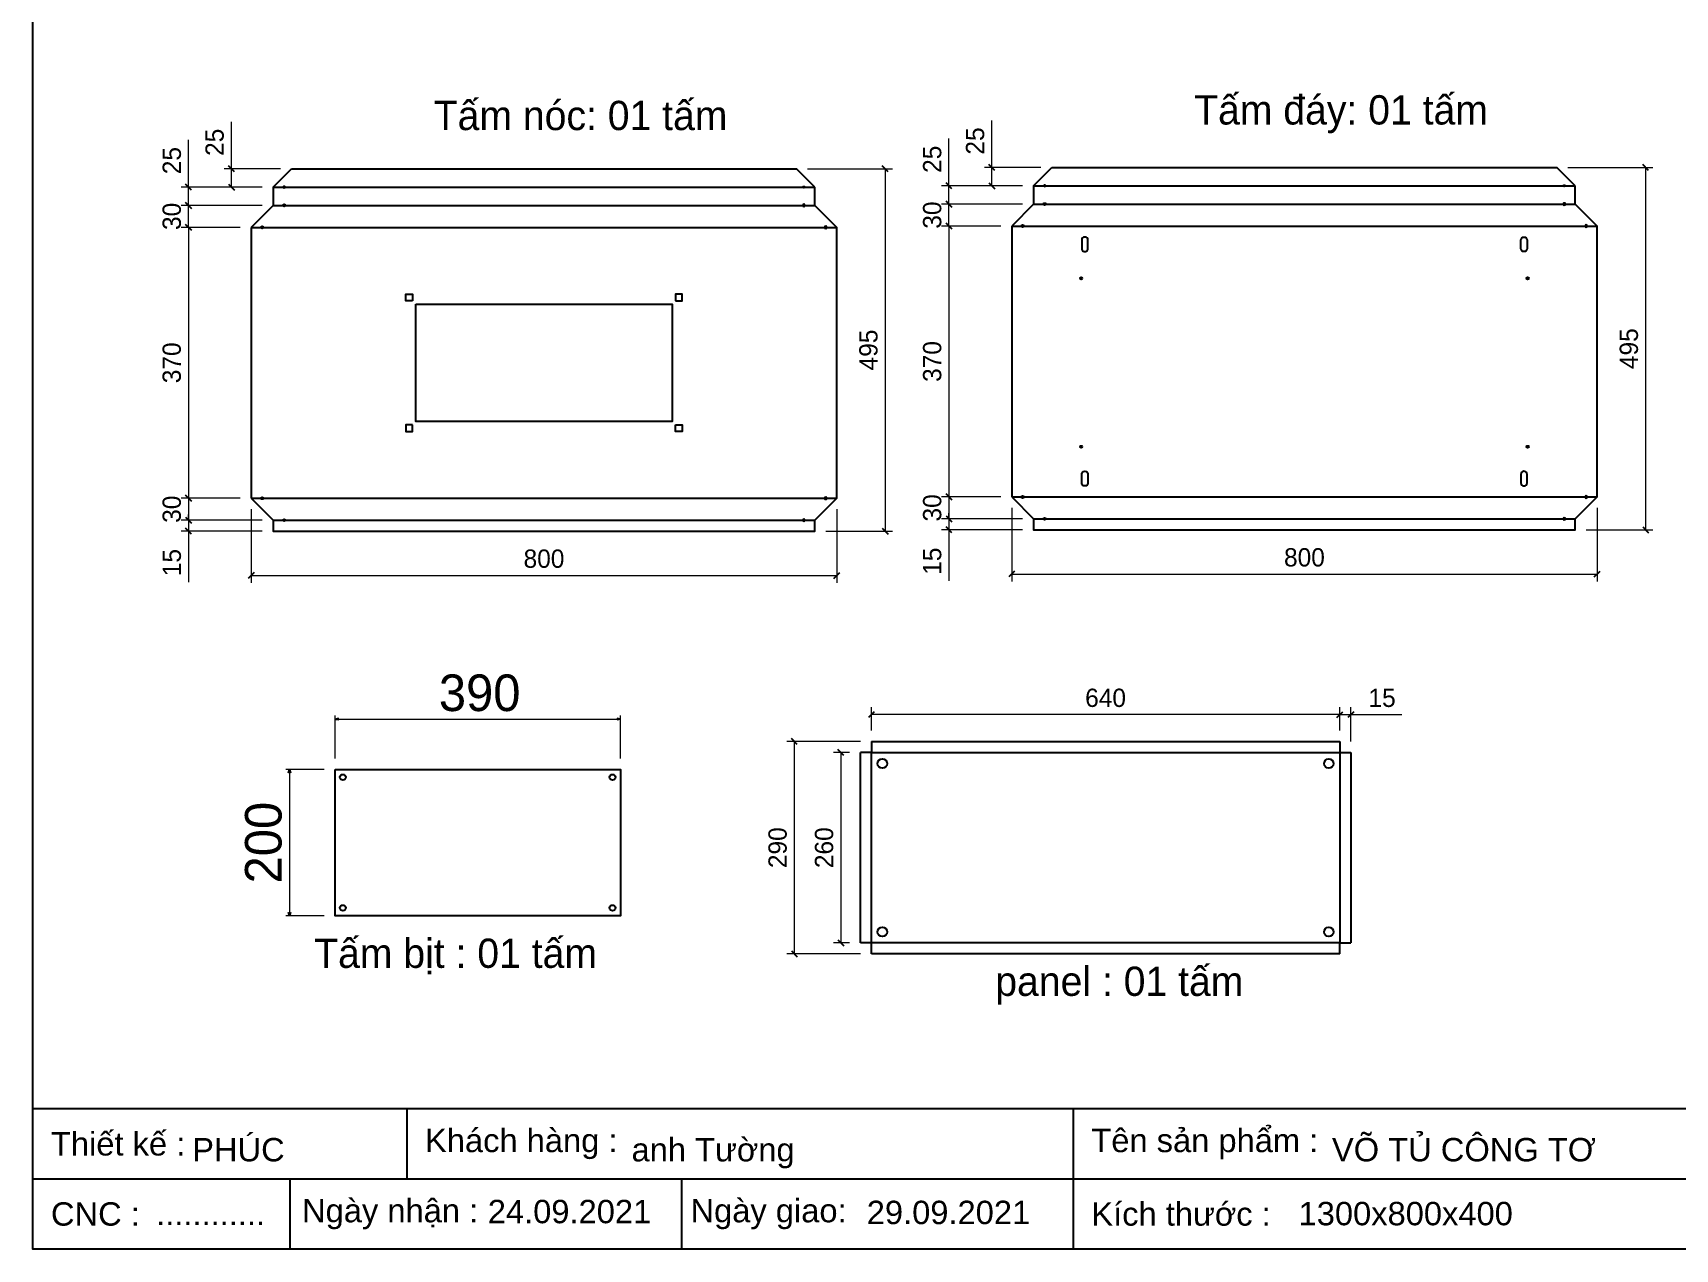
# Model space of a CAD drawing. Header units: millimetres. Extents: x 0 to 4744, y 0 to 3354.
# Drawn here: x 0 to 2244, y 0 to 1662 of the extents above; entities that cross this region are included whole.
import ezdxf

# ---------------------------------------------------------------- set-up
doc = ezdxf.new("R2010")
doc.units = ezdxf.units.MM
doc.layers.add('CNC', color=7, linetype='Continuous')
doc.layers.add('DIM', color=253, linetype='Continuous')
doc.styles.add('Arial', font='arial.ttf')
doc.dimstyles.new('CNC', dxfattribs={"dimtxt": 50, "dimasz": 5, "dimexe": 5, "dimexo": 15, "dimgap": 10, "dimtad": 1, "dimdec": 0, "dimtxsty": 'Standard', "dimblk": 'OPEN30', "dimcen": 10, "dimclrd": 5, "dimclre": 5, "dimclrt": 3, "dimazin": 3, "dimtfac": 1, "dimtdec": 0, "dimtmove": 0, "dimatfit": 3, "dimldrblk": 'ARCHTICK', "dimlwd": 9, "dimlwe": 9})
doc.dimstyles.new('Dim-25', dxfattribs={"dimtxt": 25, "dimasz": 8, "dimexe": 10, "dimexo": 15, "dimgap": 10, "dimtad": 1, "dimdec": 0, "dimtxsty": 'Standard', "dimblk": 'OBLIQUE', "dimcen": 10, "dimclrd": 5, "dimclre": 5, "dimclrt": 3, "dimazin": 3, "dimtfac": 1, "dimtdec": 0, "dimtmove": 0, "dimatfit": 3, "dimldrblk": 'OBLIQUE', "dimlwd": 9, "dimlwe": 9})

# ---------------------------------------------------------------- blocks, each defined once
blk = doc.blocks.new('*D26')
at = {"color": 0, "linetype": 'ByBlock', "lineweight": -2}
for p, q in [((302.4, 924.3), (294.4, 916.3)), ((1094.4, 916.3), (1102.4, 924.3))]:
    blk.add_line(p, q, dxfattribs=at)
at = {"layer": 'Defpoints', "color": 0, "transparency": 16777216}
for p in [(298.4, 1025.8), (1098.4, 1025.8), (1098.4, 920.3)]:
    blk.add_point(p, dxfattribs=at)
at = {"layer": 'DIM', "color": 5, "lineweight": 9, "transparency": 16777216}
for p, q in [((298.4, 1010.8), (298.4, 910.3)), ((1098.4, 1010.8), (1098.4, 910.3)), ((298.4, 920.3), (1098.4, 920.3))]:
    blk.add_line(p, q, dxfattribs=at)
at = {"layer": 'DIM', "color": 3, "transparency": 16777216, "insert": (698.4, 943.1), "char_height": 25, "attachment_point": 5}
blk.add_mtext('800', dxfattribs=at)
blk = doc.blocks.new('_Oblique')
at = {"color": 0, "linetype": 'ByBlock', "lineweight": -2}
blk.add_line((-0.5, -0.5), (0.5, 0.5), dxfattribs=at)
blk = doc.blocks.new('*D27')
at = {"color": 0, "linetype": 'ByBlock', "lineweight": -2}
for p, q in [((216.7, 1391.8), (208.7, 1399.8)), ((208.7, 1029.8), (216.7, 1021.8))]:
    blk.add_line(p, q, dxfattribs=at)
at = {"layer": 'Defpoints', "color": 0, "transparency": 16777216}
for p in [(298.4, 1395.8), (212.7, 1025.8), (298.4, 1025.8)]:
    blk.add_point(p, dxfattribs=at)
at = {"layer": 'DIM', "color": 5, "lineweight": 9, "transparency": 16777216}
for p, q in [((283.4, 1395.8), (202.7, 1395.8)), ((212.7, 1395.8), (212.7, 1025.8)), ((283.4, 1025.8), (202.7, 1025.8))]:
    blk.add_line(p, q, dxfattribs=at)
at = {"layer": 'DIM', "color": 3, "transparency": 16777216, "insert": (189.9, 1210.8), "char_height": 25, "attachment_point": 5, "rotation": 90}
blk.add_mtext('370', dxfattribs=at)
blk = doc.blocks.new('*D28')
at = {"color": 0, "linetype": 'ByBlock', "lineweight": -2}
for p, q in [((216.7, 1021.8), (208.7, 1029.8)), ((208.7, 999.8), (216.7, 991.8))]:
    blk.add_line(p, q, dxfattribs=at)
at = {"layer": 'Defpoints', "color": 0, "transparency": 16777216}
for p in [(298.4, 1025.8), (212.7, 995.8), (328.4, 995.8)]:
    blk.add_point(p, dxfattribs=at)
at = {"layer": 'DIM', "color": 5, "lineweight": 9, "transparency": 16777216}
for p, q in [((283.4, 1025.8), (202.7, 1025.8)), ((212.7, 1025.8), (212.7, 995.8)), ((313.4, 995.8), (202.7, 995.8))]:
    blk.add_line(p, q, dxfattribs=at)
at = {"layer": 'DIM', "color": 3, "transparency": 16777216, "insert": (189.9, 1010.8), "char_height": 25, "attachment_point": 5, "rotation": 90}
blk.add_mtext('30', dxfattribs=at)
blk = doc.blocks.new('*D29')
at = {"color": 0, "linetype": 'ByBlock', "lineweight": -2}
for p, q in [((208.7, 999.8), (216.7, 991.8)), ((216.7, 976.8), (208.7, 984.8))]:
    blk.add_line(p, q, dxfattribs=at)
at = {"layer": 'Defpoints', "color": 0, "transparency": 16777216}
for p in [(328.4, 995.8), (212.7, 980.8), (328.4, 980.8)]:
    blk.add_point(p, dxfattribs=at)
at = {"layer": 'DIM', "color": 5, "lineweight": 9, "transparency": 16777216}
for p, q in [((313.4, 995.8), (202.7, 995.8)), ((212.7, 995.8), (212.7, 1003.8)), ((212.7, 995.8), (212.7, 980.8)), ((313.4, 980.8), (202.7, 980.8)), ((212.7, 980.8), (212.7, 911.1))]:
    blk.add_line(p, q, dxfattribs=at)
at = {"layer": 'DIM', "color": 3, "transparency": 16777216, "insert": (190, 937.9), "char_height": 25, "attachment_point": 5, "rotation": 90}
blk.add_mtext('15', dxfattribs=at)
blk = doc.blocks.new('*D30')
at = {"color": 0, "linetype": 'ByBlock', "lineweight": -2}
for p, q in [((1168.6, 1471.8), (1160.6, 1479.8)), ((1160.6, 984.8), (1168.6, 976.8))]:
    blk.add_line(p, q, dxfattribs=at)
at = {"layer": 'Defpoints', "color": 0, "transparency": 16777216}
for p in [(1043.4, 1475.8), (1068.4, 980.8), (1164.6, 980.8)]:
    blk.add_point(p, dxfattribs=at)
at = {"layer": 'DIM', "color": 5, "lineweight": 9, "transparency": 16777216}
for p, q in [((1058.4, 1475.8), (1174.6, 1475.8)), ((1164.6, 1475.8), (1164.6, 980.8)), ((1083.4, 980.8), (1174.6, 980.8))]:
    blk.add_line(p, q, dxfattribs=at)
at = {"layer": 'DIM', "color": 3, "transparency": 16777216, "insert": (1141.8, 1228.3), "char_height": 25, "attachment_point": 5, "rotation": 90}
blk.add_mtext('495', dxfattribs=at)
blk = doc.blocks.new('*D31')
at = {"color": 0, "linetype": 'ByBlock', "lineweight": -2}
for p, q in [((216.7, 1421.8), (208.7, 1429.8)), ((208.7, 1399.8), (216.7, 1391.8))]:
    blk.add_line(p, q, dxfattribs=at)
at = {"layer": 'Defpoints', "color": 0, "transparency": 16777216}
for p in [(212.7, 1425.8), (328.4, 1425.8), (298.4, 1395.8)]:
    blk.add_point(p, dxfattribs=at)
at = {"layer": 'DIM', "color": 5, "lineweight": 9, "transparency": 16777216}
for p, q in [((313.4, 1425.8), (202.7, 1425.8)), ((212.7, 1395.8), (212.7, 1425.8)), ((283.4, 1395.8), (202.7, 1395.8))]:
    blk.add_line(p, q, dxfattribs=at)
at = {"layer": 'DIM', "color": 3, "transparency": 16777216, "insert": (189.9, 1410.8), "char_height": 25, "attachment_point": 5, "rotation": 90}
blk.add_mtext('30', dxfattribs=at)
blk = doc.blocks.new('f3daunguoc')
at = {"layer": 'CNC', "color": 2, "lineweight": -3}
blk.add_circle((0, 0), 1.5, dxfattribs=at)
blk = doc.blocks.new('f2dauxuoi')
at = {"layer": 'CNC', "color": 2, "lineweight": -3}
blk.add_circle((0, 0), 1, dxfattribs=at)
blk = doc.blocks.new('*D32')
at = {"color": 0, "linetype": 'ByBlock', "lineweight": -2}
for p, q in [((216.7, 1446.8), (208.7, 1454.8)), ((208.7, 1429.8), (216.7, 1421.8))]:
    blk.add_line(p, q, dxfattribs=at)
at = {"layer": 'Defpoints', "color": 0, "transparency": 16777216}
for p in [(212.7, 1450.8), (328.4, 1450.8), (328.4, 1425.8)]:
    blk.add_point(p, dxfattribs=at)
at = {"layer": 'DIM', "color": 5, "lineweight": 9, "transparency": 16777216}
for p, q in [((212.7, 1450.8), (212.7, 1515.2)), ((313.4, 1450.8), (202.7, 1450.8)), ((212.7, 1425.8), (212.7, 1450.8)), ((313.4, 1425.8), (202.7, 1425.8))]:
    blk.add_line(p, q, dxfattribs=at)
at = {"layer": 'DIM', "color": 3, "transparency": 16777216, "insert": (190, 1487), "char_height": 25, "attachment_point": 5, "rotation": 90}
blk.add_mtext('25', dxfattribs=at)
blk = doc.blocks.new('*D33')
at = {"color": 0, "linetype": 'ByBlock', "lineweight": -2}
for p, q in [((275.3, 1471.8), (267.3, 1479.8)), ((267.3, 1454.8), (275.3, 1446.8))]:
    blk.add_line(p, q, dxfattribs=at)
at = {"layer": 'Defpoints', "color": 0, "transparency": 16777216}
for p in [(271.3, 1475.8), (353.4, 1475.8), (328.4, 1450.8)]:
    blk.add_point(p, dxfattribs=at)
at = {"layer": 'DIM', "color": 5, "lineweight": 9, "transparency": 16777216}
for p, q in [((271.3, 1475.8), (271.3, 1540.2)), ((338.4, 1475.8), (261.3, 1475.8)), ((271.3, 1450.8), (271.3, 1475.8)), ((313.4, 1450.8), (261.3, 1450.8))]:
    blk.add_line(p, q, dxfattribs=at)
at = {"layer": 'DIM', "color": 3, "transparency": 16777216, "insert": (248.5, 1512), "char_height": 25, "attachment_point": 5, "rotation": 90}
blk.add_mtext('25', dxfattribs=at)
blk = doc.blocks.new('*D34')
at = {"color": 0, "linetype": 'ByBlock', "lineweight": -2}
for p, q in [((1341.4, 926.2), (1333.4, 918.2)), ((2133.4, 918.2), (2141.4, 926.2))]:
    blk.add_line(p, q, dxfattribs=at)
at = {"layer": 'Defpoints', "color": 0, "transparency": 16777216}
for p in [(1337.4, 1027.6), (2137.4, 1027.6), (2137.4, 922.2)]:
    blk.add_point(p, dxfattribs=at)
at = {"layer": 'DIM', "color": 5, "lineweight": 9, "transparency": 16777216}
for p, q in [((1337.4, 1012.6), (1337.4, 912.2)), ((2137.4, 1012.6), (2137.4, 912.2)), ((1337.4, 922.2), (2137.4, 922.2))]:
    blk.add_line(p, q, dxfattribs=at)
at = {"layer": 'DIM', "color": 3, "transparency": 16777216, "insert": (1737.4, 944.9), "char_height": 25, "attachment_point": 5}
blk.add_mtext('800', dxfattribs=at)
blk = doc.blocks.new('*D35')
at = {"color": 0, "linetype": 'ByBlock', "lineweight": -2}
for p, q in [((1255.7, 1393.6), (1247.7, 1401.6)), ((1247.7, 1031.6), (1255.7, 1023.6))]:
    blk.add_line(p, q, dxfattribs=at)
at = {"layer": 'Defpoints', "color": 0, "transparency": 16777216}
for p in [(1337.4, 1397.6), (1251.7, 1027.6), (1337.4, 1027.6)]:
    blk.add_point(p, dxfattribs=at)
at = {"layer": 'DIM', "color": 5, "lineweight": 9, "transparency": 16777216}
for p, q in [((1322.4, 1397.6), (1241.7, 1397.6)), ((1251.7, 1397.6), (1251.7, 1027.6)), ((1322.4, 1027.6), (1241.7, 1027.6))]:
    blk.add_line(p, q, dxfattribs=at)
at = {"layer": 'DIM', "color": 3, "transparency": 16777216, "insert": (1228.9, 1212.6), "char_height": 25, "attachment_point": 5, "rotation": 90}
blk.add_mtext('370', dxfattribs=at)
blk = doc.blocks.new('*D36')
at = {"color": 0, "linetype": 'ByBlock', "lineweight": -2}
for p, q in [((1255.7, 1023.6), (1247.7, 1031.6)), ((1247.7, 1001.6), (1255.7, 993.6))]:
    blk.add_line(p, q, dxfattribs=at)
at = {"layer": 'Defpoints', "color": 0, "transparency": 16777216}
for p in [(1337.4, 1027.6), (1251.7, 997.6), (1367.4, 997.6)]:
    blk.add_point(p, dxfattribs=at)
at = {"layer": 'DIM', "color": 5, "lineweight": 9, "transparency": 16777216}
for p, q in [((1322.4, 1027.6), (1241.7, 1027.6)), ((1251.7, 1027.6), (1251.7, 997.6)), ((1352.4, 997.6), (1241.7, 997.6))]:
    blk.add_line(p, q, dxfattribs=at)
at = {"layer": 'DIM', "color": 3, "transparency": 16777216, "insert": (1228.9, 1012.6), "char_height": 25, "attachment_point": 5, "rotation": 90}
blk.add_mtext('30', dxfattribs=at)
blk = doc.blocks.new('*D37')
at = {"color": 0, "linetype": 'ByBlock', "lineweight": -2}
for p, q in [((1247.7, 1001.6), (1255.7, 993.6)), ((1255.7, 978.6), (1247.7, 986.6))]:
    blk.add_line(p, q, dxfattribs=at)
at = {"layer": 'Defpoints', "color": 0, "transparency": 16777216}
for p in [(1367.4, 997.6), (1251.7, 982.6), (1367.4, 982.6)]:
    blk.add_point(p, dxfattribs=at)
at = {"layer": 'DIM', "color": 5, "lineweight": 9, "transparency": 16777216}
for p, q in [((1352.4, 997.6), (1241.7, 997.6)), ((1251.7, 997.6), (1251.7, 1005.6)), ((1251.7, 997.6), (1251.7, 982.6)), ((1352.4, 982.6), (1241.7, 982.6)), ((1251.7, 982.6), (1251.7, 913))]:
    blk.add_line(p, q, dxfattribs=at)
at = {"layer": 'DIM', "color": 3, "transparency": 16777216, "insert": (1228.9, 939.8), "char_height": 25, "attachment_point": 5, "rotation": 90}
blk.add_mtext('15', dxfattribs=at)
blk = doc.blocks.new('*D38')
at = {"color": 0, "linetype": 'ByBlock', "lineweight": -2}
for p, q in [((2207.6, 1473.6), (2199.6, 1481.6)), ((2199.6, 986.6), (2207.6, 978.6))]:
    blk.add_line(p, q, dxfattribs=at)
at = {"layer": 'Defpoints', "color": 0, "transparency": 16777216}
for p in [(2082.4, 1477.6), (2107.4, 982.6), (2203.6, 982.6)]:
    blk.add_point(p, dxfattribs=at)
at = {"layer": 'DIM', "color": 5, "lineweight": 9, "transparency": 16777216}
for p, q in [((2097.4, 1477.6), (2213.6, 1477.6)), ((2203.6, 1477.6), (2203.6, 982.6)), ((2122.4, 982.6), (2213.6, 982.6))]:
    blk.add_line(p, q, dxfattribs=at)
at = {"layer": 'DIM', "color": 3, "transparency": 16777216, "insert": (2180.8, 1230.1), "char_height": 25, "attachment_point": 5, "rotation": 90}
blk.add_mtext('495', dxfattribs=at)
blk = doc.blocks.new('*D39')
at = {"color": 0, "linetype": 'ByBlock', "lineweight": -2}
for p, q in [((1255.7, 1423.6), (1247.7, 1431.6)), ((1247.7, 1401.6), (1255.7, 1393.6))]:
    blk.add_line(p, q, dxfattribs=at)
at = {"layer": 'Defpoints', "color": 0, "transparency": 16777216}
for p in [(1251.7, 1427.6), (1367.4, 1427.6), (1337.4, 1397.6)]:
    blk.add_point(p, dxfattribs=at)
at = {"layer": 'DIM', "color": 5, "lineweight": 9, "transparency": 16777216}
for p, q in [((1352.4, 1427.6), (1241.7, 1427.6)), ((1251.7, 1397.6), (1251.7, 1427.6)), ((1322.4, 1397.6), (1241.7, 1397.6))]:
    blk.add_line(p, q, dxfattribs=at)
at = {"layer": 'DIM', "color": 3, "transparency": 16777216, "insert": (1228.9, 1412.6), "char_height": 25, "attachment_point": 5, "rotation": 90}
blk.add_mtext('30', dxfattribs=at)
blk = doc.blocks.new('*D40')
at = {"color": 0, "linetype": 'ByBlock', "lineweight": -2}
for p, q in [((1255.7, 1448.6), (1247.7, 1456.6)), ((1247.7, 1431.6), (1255.7, 1423.6))]:
    blk.add_line(p, q, dxfattribs=at)
at = {"layer": 'Defpoints', "color": 0, "transparency": 16777216}
for p in [(1251.7, 1452.6), (1367.4, 1452.6), (1367.4, 1427.6)]:
    blk.add_point(p, dxfattribs=at)
at = {"layer": 'DIM', "color": 5, "lineweight": 9, "transparency": 16777216}
for p, q in [((1251.7, 1452.6), (1251.7, 1517)), ((1352.4, 1452.6), (1241.7, 1452.6)), ((1251.7, 1427.6), (1251.7, 1452.6)), ((1352.4, 1427.6), (1241.7, 1427.6))]:
    blk.add_line(p, q, dxfattribs=at)
at = {"layer": 'DIM', "color": 3, "transparency": 16777216, "insert": (1228.9, 1488.8), "char_height": 25, "attachment_point": 5, "rotation": 90}
blk.add_mtext('25', dxfattribs=at)
blk = doc.blocks.new('*D41')
at = {"color": 0, "linetype": 'ByBlock', "lineweight": -2}
for p, q in [((1314.2, 1473.6), (1306.2, 1481.6)), ((1306.2, 1456.6), (1314.2, 1448.6))]:
    blk.add_line(p, q, dxfattribs=at)
at = {"layer": 'Defpoints', "color": 0, "transparency": 16777216}
for p in [(1310.2, 1477.6), (1392.4, 1477.6), (1367.4, 1452.6)]:
    blk.add_point(p, dxfattribs=at)
at = {"layer": 'DIM', "color": 5, "lineweight": 9, "transparency": 16777216}
for p, q in [((1310.2, 1477.6), (1310.2, 1542)), ((1377.4, 1477.6), (1300.2, 1477.6)), ((1310.2, 1452.6), (1310.2, 1477.6)), ((1352.4, 1452.6), (1300.2, 1452.6))]:
    blk.add_line(p, q, dxfattribs=at)
at = {"layer": 'DIM', "color": 3, "transparency": 16777216, "insert": (1287.5, 1513.8), "char_height": 25, "attachment_point": 5, "rotation": 90}
blk.add_mtext('25', dxfattribs=at)
blk = doc.blocks.new('ovan8.5x20')
at = {"layer": 'CNC', "color": 2, "lineweight": -3}
for p, q in [((5.7, 4.2), (-5.8, 4.2)), ((-5.8, -4.2), (5.7, -4.2))]:
    blk.add_line(p, q, dxfattribs=at)
for centre, start, end in [((-5.8, 0), 90, 270), ((5.7, 0), 270, 90)]:
    blk.add_arc(centre, 4.25, start, end, dxfattribs=at)
blk = doc.blocks.new('*D50')
at = {"color": 5, "lineweight": 9, "ltscale": 3, "transparency": 16777216}
for p, q in [((412.9, 670.3), (412.9, 729.2)), ((417.9, 724.2), (797.9, 724.2)), ((802.9, 670.3), (802.9, 729.2))]:
    blk.add_line(p, q, dxfattribs=at)
at = {"color": 0, "linetype": 'ByBlock', "lineweight": -2}
for p, q in [((412.9, 724.2), (417.9, 725.5)), ((417.9, 722.9), (412.9, 724.2)), ((412.9, 724.2), (417.9, 724.2)), ((797.9, 725.5), (802.9, 724.2)), ((802.9, 724.2), (797.9, 722.9)), ((802.9, 724.2), (797.9, 724.2))]:
    blk.add_line(p, q, dxfattribs=at)
at = {"layer": 'Defpoints', "color": 0, "ltscale": 3, "transparency": 16777216}
for p in [(802.9, 724.2), (412.9, 655.3), (802.9, 655.3)]:
    blk.add_point(p, dxfattribs=at)
at = {"color": 3, "ltscale": 3, "transparency": 16777216, "insert": (610.5, 759.7), "char_height": 50, "attachment_point": 5}
blk.add_mtext('390', dxfattribs=at)
blk = doc.blocks.new('_ArchTick')
at = {"color": 0, "const_width": 0.15}
blk.add_lwpolyline([(-0.5, -0.5), (0.5, 0.5)], dxfattribs=at)
blk = doc.blocks.new('_Open30')
at = {"color": 0, "linetype": 'ByBlock', "lineweight": -2}
for p, q in [((-1, 0.27), (0, 0)), ((0, 0), (-1, -0.27)), ((0, 0), (-1, 0))]:
    blk.add_line(p, q, dxfattribs=at)
blk = doc.blocks.new('*D51')
at = {"color": 5, "lineweight": 9, "ltscale": 3, "transparency": 16777216}
for p, q in [((397.9, 655.3), (345.7, 655.3)), ((350.7, 650.3), (350.7, 460.3)), ((397.9, 455.3), (345.7, 455.3))]:
    blk.add_line(p, q, dxfattribs=at)
at = {"color": 0, "linetype": 'ByBlock', "lineweight": -2}
for p, q in [((349.4, 650.3), (350.7, 655.3)), ((350.7, 655.3), (352.1, 650.3)), ((350.7, 655.3), (350.7, 650.3)), ((350.7, 455.3), (349.4, 460.3)), ((352.1, 460.3), (350.7, 455.3)), ((350.7, 455.3), (350.7, 460.3))]:
    blk.add_line(p, q, dxfattribs=at)
at = {"layer": 'Defpoints', "color": 0, "ltscale": 3, "transparency": 16777216}
for p in [(412.9, 655.3), (350.7, 455.3), (412.9, 455.3)]:
    blk.add_point(p, dxfattribs=at)
at = {"color": 3, "ltscale": 3, "transparency": 16777216, "insert": (315.2, 555.3), "char_height": 50, "attachment_point": 5, "rotation": 90}
blk.add_mtext('200', dxfattribs=at)
blk = doc.blocks.new('KHUNG CHUẨN')
at = {"color": 7}
for p, q in [((19889.2, -28535.2), (16919.2, -28535.2)), ((17239.2, -28535.2), (17239.2, -28595.2)), ((17809.2, -28535.2), (17809.2, -28655.2)), ((18939.2, -28595.2), (16919.2, -28595.2)), ((17139.2, -28595.2), (17139.2, -28655.2)), ((17474.2, -28595.2), (17474.2, -28655.2))]:
    blk.add_line(p, q, dxfattribs=at)
blk.add_lwpolyline([(16919.2, -26555.2), (19889.2, -26555.2), (19889.2, -28655.2), (16919.2, -28655.2)], close=True, dxfattribs=at)
at = {"color": 2, "char_height": 20, "attachment_point": 4, "style": 'Arial'}
for s, insert, width in [('  Thiết kế :', (16919.2, -28565.2), 917.634), ('  Khách hàng :', (17239.2, -28565.2), 917.634), ('  Tên sản phẩm :', (17809.2, -28565.2), 917.634), ('  CNC :', (16919.2, -28625.2), 917.634), ('  Ngày nhận :', (17134, -28625.2), 556.651), ('  Ngày giao:', (17466.3, -28625.2), 556.651), ('  Kích thước :', (17809.2, -28625.2), 917.634)]:
    blk.add_mtext(s, dxfattribs=dict(at, insert=insert, width=width))
at = {"color": 3, "style": 'Arial'}
for tag, p in [('#01', (17055.6, -28580.1)), ('#02', (17431.4, -28580.1)), ('#03', (18030.6, -28580.1)), ('#08', (18751.7, -28580.1)), ('#10', (19064.8, -28580.1)), ('#04', (17024.8, -28634.6)), ('#05', (17308.5, -28633)), ('#06', (17632.7, -28633.7)), ('#07', (18002, -28634.7)), ('#09', (18753.8, -28632.6)), ('#11', (19060.3, -28625.7)), ('#12', (19806.5, -28628.9))]:
    blk.add_attdef(tag, p, '', height=20, dxfattribs=at)
blk = doc.blocks.new('*D71')
at = {"color": 5, "lineweight": 9, "ltscale": 3, "transparency": 16777216}
for p, q in [((1785.7, 730.2), (1777.7, 730.2)), ((1785.7, 708.4), (1785.7, 740.2)), ((1785.7, 730.2), (1800.7, 730.2)), ((1800.7, 693.4), (1800.7, 740.2)), ((1800.7, 730.2), (1870.3, 730.2))]:
    blk.add_line(p, q, dxfattribs=at)
at = {"color": 0, "linetype": 'ByBlock', "lineweight": -2}
for p, q in [((1781.7, 726.2), (1789.7, 734.2)), ((1804.7, 734.2), (1796.7, 726.2))]:
    blk.add_line(p, q, dxfattribs=at)
at = {"layer": 'Defpoints', "color": 0, "ltscale": 3, "transparency": 16777216}
for p in [(1800.7, 730.2), (1785.7, 693.4), (1800.7, 678.4)]:
    blk.add_point(p, dxfattribs=at)
at = {"color": 3, "ltscale": 3, "transparency": 16777216, "insert": (1843.5, 753), "char_height": 25, "attachment_point": 5}
blk.add_mtext('15', dxfattribs=at)
blk = doc.blocks.new('*D72')
at = {"color": 0, "linetype": 'ByBlock', "lineweight": -2}
for p, q in [((1149.7, 734.2), (1141.7, 726.2)), ((1781.7, 726.2), (1789.7, 734.2))]:
    blk.add_line(p, q, dxfattribs=at)
at = {"color": 5, "lineweight": 9, "ltscale": 3, "transparency": 16777216}
for p, q in [((1145.7, 708.4), (1145.7, 740.2)), ((1785.7, 730.2), (1145.7, 730.2)), ((1785.7, 708.4), (1785.7, 740.2))]:
    blk.add_line(p, q, dxfattribs=at)
at = {"layer": 'Defpoints', "color": 0, "ltscale": 3, "transparency": 16777216}
for p in [(1145.7, 730.2), (1145.7, 693.4), (1785.7, 693.4)]:
    blk.add_point(p, dxfattribs=at)
at = {"color": 3, "ltscale": 3, "transparency": 16777216, "insert": (1465.7, 753), "char_height": 25, "attachment_point": 5}
blk.add_mtext('640', dxfattribs=at)
blk = doc.blocks.new('*D73')
at = {"color": 0, "linetype": 'ByBlock', "lineweight": -2}
for p, q in [((1044.4, 689.4), (1036.4, 697.4)), ((1036.4, 407.4), (1044.4, 399.4))]:
    blk.add_line(p, q, dxfattribs=at)
at = {"color": 5, "lineweight": 9, "ltscale": 3, "transparency": 16777216}
for p, q in [((1130.7, 693.4), (1030.4, 693.4)), ((1040.4, 693.4), (1040.4, 403.4)), ((1130.7, 403.4), (1030.4, 403.4))]:
    blk.add_line(p, q, dxfattribs=at)
at = {"layer": 'Defpoints', "color": 0, "ltscale": 3, "transparency": 16777216}
for p in [(1145.7, 693.4), (1040.4, 403.4), (1145.7, 403.4)]:
    blk.add_point(p, dxfattribs=at)
at = {"color": 3, "ltscale": 3, "transparency": 16777216, "insert": (1017.7, 548.4), "char_height": 25, "attachment_point": 5, "rotation": 90}
blk.add_mtext('290', dxfattribs=at)
blk = doc.blocks.new('*D74')
at = {"color": 5, "lineweight": 9, "ltscale": 3, "transparency": 16777216}
for p, q in [((1115.7, 678.4), (1093.9, 678.4)), ((1103.9, 678.4), (1103.9, 418.4)), ((1115.7, 418.4), (1093.9, 418.4))]:
    blk.add_line(p, q, dxfattribs=at)
at = {"color": 0, "linetype": 'ByBlock', "lineweight": -2}
for p, q in [((1107.9, 674.4), (1099.9, 682.4)), ((1099.9, 422.4), (1107.9, 414.4))]:
    blk.add_line(p, q, dxfattribs=at)
at = {"layer": 'Defpoints', "color": 0, "ltscale": 3, "transparency": 16777216}
for p in [(1130.7, 678.4), (1103.9, 418.4), (1130.7, 418.4)]:
    blk.add_point(p, dxfattribs=at)
at = {"color": 3, "ltscale": 3, "transparency": 16777216, "insert": (1081.2, 548.4), "char_height": 25, "attachment_point": 5, "rotation": 90}
blk.add_mtext('260', dxfattribs=at)

msp = doc.modelspace()

# ---------------------------------------------------------------- linework, layer by layer
at = {"color": 7}
for p, q in [((328.4, 1450.8), (353.4, 1475.8)), ((353.4, 1475.8), (1043.4, 1475.8)), ((1068.4, 1450.8), (1043.4, 1475.8)), ((1367.4, 1452.6), (1392.4, 1477.6)), ((1392.4, 1477.6), (2082.4, 1477.6)), ((2107.4, 1452.6), (2082.4, 1477.6)), ((328.4, 1450.8), (1068.4, 1450.8)), ((1367.4, 1452.6), (2107.4, 1452.6)), ((328.4, 1425.8), (298.4, 1395.8)), ((328.4, 1425.8), (1068.4, 1425.8)), ((1068.4, 1425.8), (1098.4, 1395.8)), ((1367.4, 1427.6), (1337.4, 1397.6)), ((1367.4, 1427.6), (2107.4, 1427.6)), ((2107.4, 1427.6), (2137.4, 1397.6)), ((298.4, 1395.8), (1098.4, 1395.8)), ((1337.4, 1397.6), (2137.4, 1397.6)), ((298.4, 1025.8), (1098.4, 1025.8)), ((298.4, 1025.8), (328.4, 995.8)), ((1098.4, 1025.8), (1068.4, 995.8)), ((1337.4, 1027.6), (2137.4, 1027.6)), ((1337.4, 1027.6), (1367.4, 997.6)), ((2137.4, 1027.6), (2107.4, 997.6)), ((328.4, 995.8), (1068.4, 995.8)), ((1367.4, 997.6), (2107.4, 997.6))]:
    msp.add_line(p, q, dxfattribs=at)
for points in [[(328.4, 1450.8), (328.4, 1425.8)], [(1068.4, 1425.8), (1068.4, 1450.8)], [(1367.4, 1452.6), (1367.4, 1427.6)], [(2107.4, 1427.6), (2107.4, 1452.6)], [(298.4, 1395.8), (298.4, 1025.8)], [(1098.4, 1025.8), (1098.4, 1395.8)], [(1337.4, 1397.6), (1337.4, 1027.6)], [(2137.4, 1027.6), (2137.4, 1397.6)], [(328.4, 995.8), (328.4, 980.8), (1068.4, 980.8), (1068.4, 995.8)], [(1367.4, 997.6), (1367.4, 982.6), (2107.4, 982.6), (2107.4, 997.6)]]:
    msp.add_lwpolyline(points, dxfattribs=at)
at = {"color": 2}
for points in [[(518.7, 1295.5), (509.7, 1295.5), (509.7, 1304.5), (518.7, 1304.5)], [(878.2, 1295.5), (887.2, 1295.5), (887.2, 1304.5), (878.2, 1304.5)], [(523.4, 1290.8), (873.4, 1290.8), (873.4, 1130.8), (523.4, 1130.8)], [(518.7, 1126), (509.7, 1126), (509.7, 1117), (518.7, 1117)], [(878.2, 1126), (887.2, 1126), (887.2, 1117), (878.2, 1117)]]:
    msp.add_lwpolyline(points, close=True, dxfattribs=at)
at = {"ltscale": 3}
for points in [[(1145.7, 693.4), (1145.7, 678.4), (1130.7, 678.4)], [(1130.7, 418.4), (1130.7, 678.4)], [(1145.7, 693.4), (1785.7, 693.4)], [(1785.7, 693.4), (1785.7, 678.4), (1800.7, 678.4)], [(1800.7, 678.4), (1800.7, 418.4)], [(1145.7, 403.4), (1145.7, 418.4), (1130.7, 418.4)], [(1785.7, 403.4), (1785.7, 418.4), (1800.7, 418.4)], [(1785.7, 403.4), (1145.7, 403.4)]]:
    msp.add_lwpolyline(points, dxfattribs=at)
msp.add_lwpolyline([(1145.7, 678.4), (1785.7, 678.4), (1785.7, 418.4), (1145.7, 418.4)], close=True, dxfattribs=at)
at = {"color": 7}
msp.add_lwpolyline([(412.9, 655.3), (802.9, 655.3), (802.9, 455.3), (412.9, 455.3)], close=True, dxfattribs=at)
at = {"color": 2, "ltscale": 3}
for centre, radius in [((1432.4, 1326.1), 1.5), ((2042.4, 1326.1), 1.5), ((1432.4, 1096.1), 1.5), ((2042.4, 1096.1), 1.5), ((1160.7, 663.4), 6.5), ((1770.7, 663.4), 6.5), ((1160.7, 433.4), 6.5), ((1770.7, 433.4), 6.5)]:
    msp.add_circle(centre, radius, dxfattribs=at)
at = {"color": 7}
for centre in [(423.6, 644.6), (792.1, 644.6), (423.6, 466.1), (792.1, 466.1)]:
    msp.add_circle(centre, 4, dxfattribs=at)

# ---------------------------------------------------------------- block references
at = {"color": 3}
ref = msp.add_blockref('KHUNG CHUẨN', (-27023.4, 45768), dxfattribs=dict(at, xscale=1.597200000007433, yscale=1.597200000007433, zscale=1.597200000007433))
ref.add_attrib('#03', 'VÕ TỦ CÔNG TƠ', (1775, 119.9), dxfattribs={"color": 3, "height": 31.944, "style": 'Arial'})
ref.add_attrib('#07', '1300x800x400', (1729.4, 32.6), dxfattribs={"color": 3, "height": 31.944, "style": 'Arial'})
ref.add_attrib('#02', 'anh Tường', (818, 119.9), dxfattribs={"color": 3, "height": 31.94, "style": 'Arial'})
ref.add_attrib('#05', '24.09.2021', (621.6, 35.4), dxfattribs={"color": 3, "height": 31.94, "style": 'Arial'})
ref.add_attrib('#06', '29.09.2021', (1139.4, 34.2), dxfattribs={"color": 3, "height": 31.94, "style": 'Arial'})
ref.add_attrib('#01', 'PHÚC', (217.7, 119.9), dxfattribs={"color": 3, "height": 31.94, "style": 'Arial'})
ref.add_attrib('#04', '............', (168.5, 32.8), dxfattribs={"color": 3, "height": 31.944, "style": 'Arial'})
at = {"lineweight": -3, "xscale": -1, "rotation": 90}
for name, p in [('f2dauxuoi', (343.4, 1450.8)), ('f2dauxuoi', (1382.4, 1452.6)), ('f3daunguoc', (1053.4, 1425.8)), ('f3daunguoc', (2092.4, 1427.6)), ('f3daunguoc', (1083.4, 1395.8)), ('f3daunguoc', (2122.4, 1397.6)), ('f3daunguoc', (1083.4, 1025.8)), ('f3daunguoc', (2122.4, 1027.6)), ('f3daunguoc', (1053.4, 995.8)), ('f3daunguoc', (2092.4, 997.6))]:
    msp.add_blockref(name, p, dxfattribs=at)
at = {"lineweight": -3, "rotation": 270}
for name, p in [('f2dauxuoi', (1053.4, 1450.8)), ('f2dauxuoi', (2092.4, 1452.6)), ('f3daunguoc', (343.4, 1425.8)), ('f3daunguoc', (1382.4, 1427.6)), ('f3daunguoc', (313.4, 1395.8)), ('f3daunguoc', (1352.4, 1397.6)), ('f3daunguoc', (313.4, 1025.8)), ('f3daunguoc', (1352.4, 1027.6)), ('f3daunguoc', (343.4, 995.8)), ('f3daunguoc', (1382.4, 997.6))]:
    msp.add_blockref(name, p, dxfattribs=at)
at = {"layer": 'CNC', "lineweight": -3}
for p, rotation in [((1437.4, 1372.6), 270), ((2037.4, 1052.6), 90)]:
    msp.add_blockref('ovan8.5x20', p, dxfattribs=dict(at, rotation=rotation))
at = {"layer": 'CNC', "lineweight": -3, "xscale": -1}
for p, rotation in [((2037.4, 1372.6), 90), ((1437.4, 1052.6), 270)]:
    msp.add_blockref('ovan8.5x20', p, dxfattribs=dict(at, rotation=rotation))

# ---------------------------------------------------------------- texts
at = {"color": 7, "char_height": 40, "width": 915, "attachment_point": 5}
for s, insert in [('Tấm nóc: 01 tấm', (748.4, 1548.4)), ('Tấm đáy: 01 tấm', (1787.4, 1550.3)), ('Tấm bịt : 01 tấm', (577.6, 399.8)), ('panel : 01 tấm', (1484.5, 359.9))]:
    msp.add_mtext(s, dxfattribs=dict(at, insert=insert))

# ---------------------------------------------------------------- dimensions: what is measured, and where the dimension line sits
at = {"ltscale": 3}
dim = msp.add_linear_dim(base=(802.9, 724.2), p1=(412.9, 655.3), p2=(802.9, 655.3), dimstyle='CNC', dxfattribs=at)
dim.commit()
dim.dimension.update_dxf_attribs({"geometry": '*D50', "text_midpoint": (610.5, 724.2), "dimtype": 160})
for base, p2, picture, middle in [((1145.7, 730.2), (1145.7, 693.4), '*D72', (1465.7, 753)), ((1800.7, 730.2), (1800.7, 678.4), '*D71', (1843.5, 753))]:
    dim = msp.add_linear_dim(base=base, p1=(1785.7, 693.4), p2=p2, dimstyle='Dim-25', dxfattribs=at)
    dim.commit()
    dim.dimension.update_dxf_attribs({"geometry": picture, "text_midpoint": middle})
for base, p1, p2, dimstyle, picture, middle in [((1040.4, 403.4), (1145.7, 693.4), (1145.7, 403.4), 'Dim-25', '*D73', (1017.7, 548.4)), ((1103.9, 418.4), (1130.7, 678.4), (1130.7, 418.4), 'Dim-25', '*D74', (1081.2, 548.4)), ((350.7, 455.3), (412.9, 655.3), (412.9, 455.3), 'CNC', '*D51', (315.2, 555.3))]:
    dim = msp.add_linear_dim(base=base, p1=p1, p2=p2, angle=90, dimstyle=dimstyle, dxfattribs=at)
    dim.commit()
    dim.dimension.update_dxf_attribs({"geometry": picture, "text_midpoint": middle})
at = {"layer": 'DIM', "color": 7}
for base, p1, p2, angle, picture, middle in [((271.3, 1475.8), (328.4, 1450.8), (353.4, 1475.8), 90, '*D33', (248.5, 1512)), ((1310.2, 1477.6), (1367.4, 1452.6), (1392.4, 1477.6), 90, '*D41', (1287.5, 1513.8)), ((212.7, 1450.8), (328.4, 1425.8), (328.4, 1450.8), 90, '*D32', (190, 1487)), ((1251.7, 1452.6), (1367.4, 1427.6), (1367.4, 1452.6), 90, '*D40', (1228.9, 1488.8)), ((2203.6, 982.6), (2082.4, 1477.6), (2107.4, 982.6), 270, '*D38', (2180.8, 1230.1)), ((1164.6, 980.8), (1043.4, 1475.8), (1068.4, 980.8), 270, '*D30', (1141.8, 1228.3)), ((1098.4, 920.3), (298.4, 1025.8), (1098.4, 1025.8), 180, '*D26', (698.4, 943.1)), ((2137.4, 922.2), (1337.4, 1027.6), (2137.4, 1027.6), 180, '*D34', (1737.4, 944.9)), ((212.7, 980.8), (328.4, 995.8), (328.4, 980.8), 270, '*D29', (190, 937.9)), ((1251.7, 982.6), (1367.4, 997.6), (1367.4, 982.6), 270, '*D37', (1228.9, 939.8))]:
    dim = msp.add_linear_dim(base=base, p1=p1, p2=p2, angle=angle, dimstyle='Dim-25', dxfattribs=at)
    dim.commit()
    dim.dimension.update_dxf_attribs({"geometry": picture, "text_midpoint": middle})
for base, p1, p2, picture, middle in [((212.7, 1425.8), (298.4, 1395.8), (328.4, 1425.8), '*D31', (212.7, 1410.8)), ((1251.7, 1427.6), (1337.4, 1397.6), (1367.4, 1427.6), '*D39', (1251.7, 1412.6)), ((212.7, 1025.8), (298.4, 1395.8), (298.4, 1025.8), '*D27', (212.7, 1210.8)), ((1251.7, 1027.6), (1337.4, 1397.6), (1337.4, 1027.6), '*D35', (1251.7, 1212.6)), ((212.7, 995.8), (298.4, 1025.8), (328.4, 995.8), '*D28', (212.7, 1010.8)), ((1251.7, 997.6), (1337.4, 1027.6), (1367.4, 997.6), '*D36', (1251.7, 1012.6))]:
    dim = msp.add_linear_dim(base=base, p1=p1, p2=p2, angle=270, dimstyle='Dim-25', dxfattribs=at)
    dim.commit()
    dim.dimension.update_dxf_attribs({"geometry": picture, "text_midpoint": middle, "dimtype": 160})

doc.saveas('drawing.dxf')
